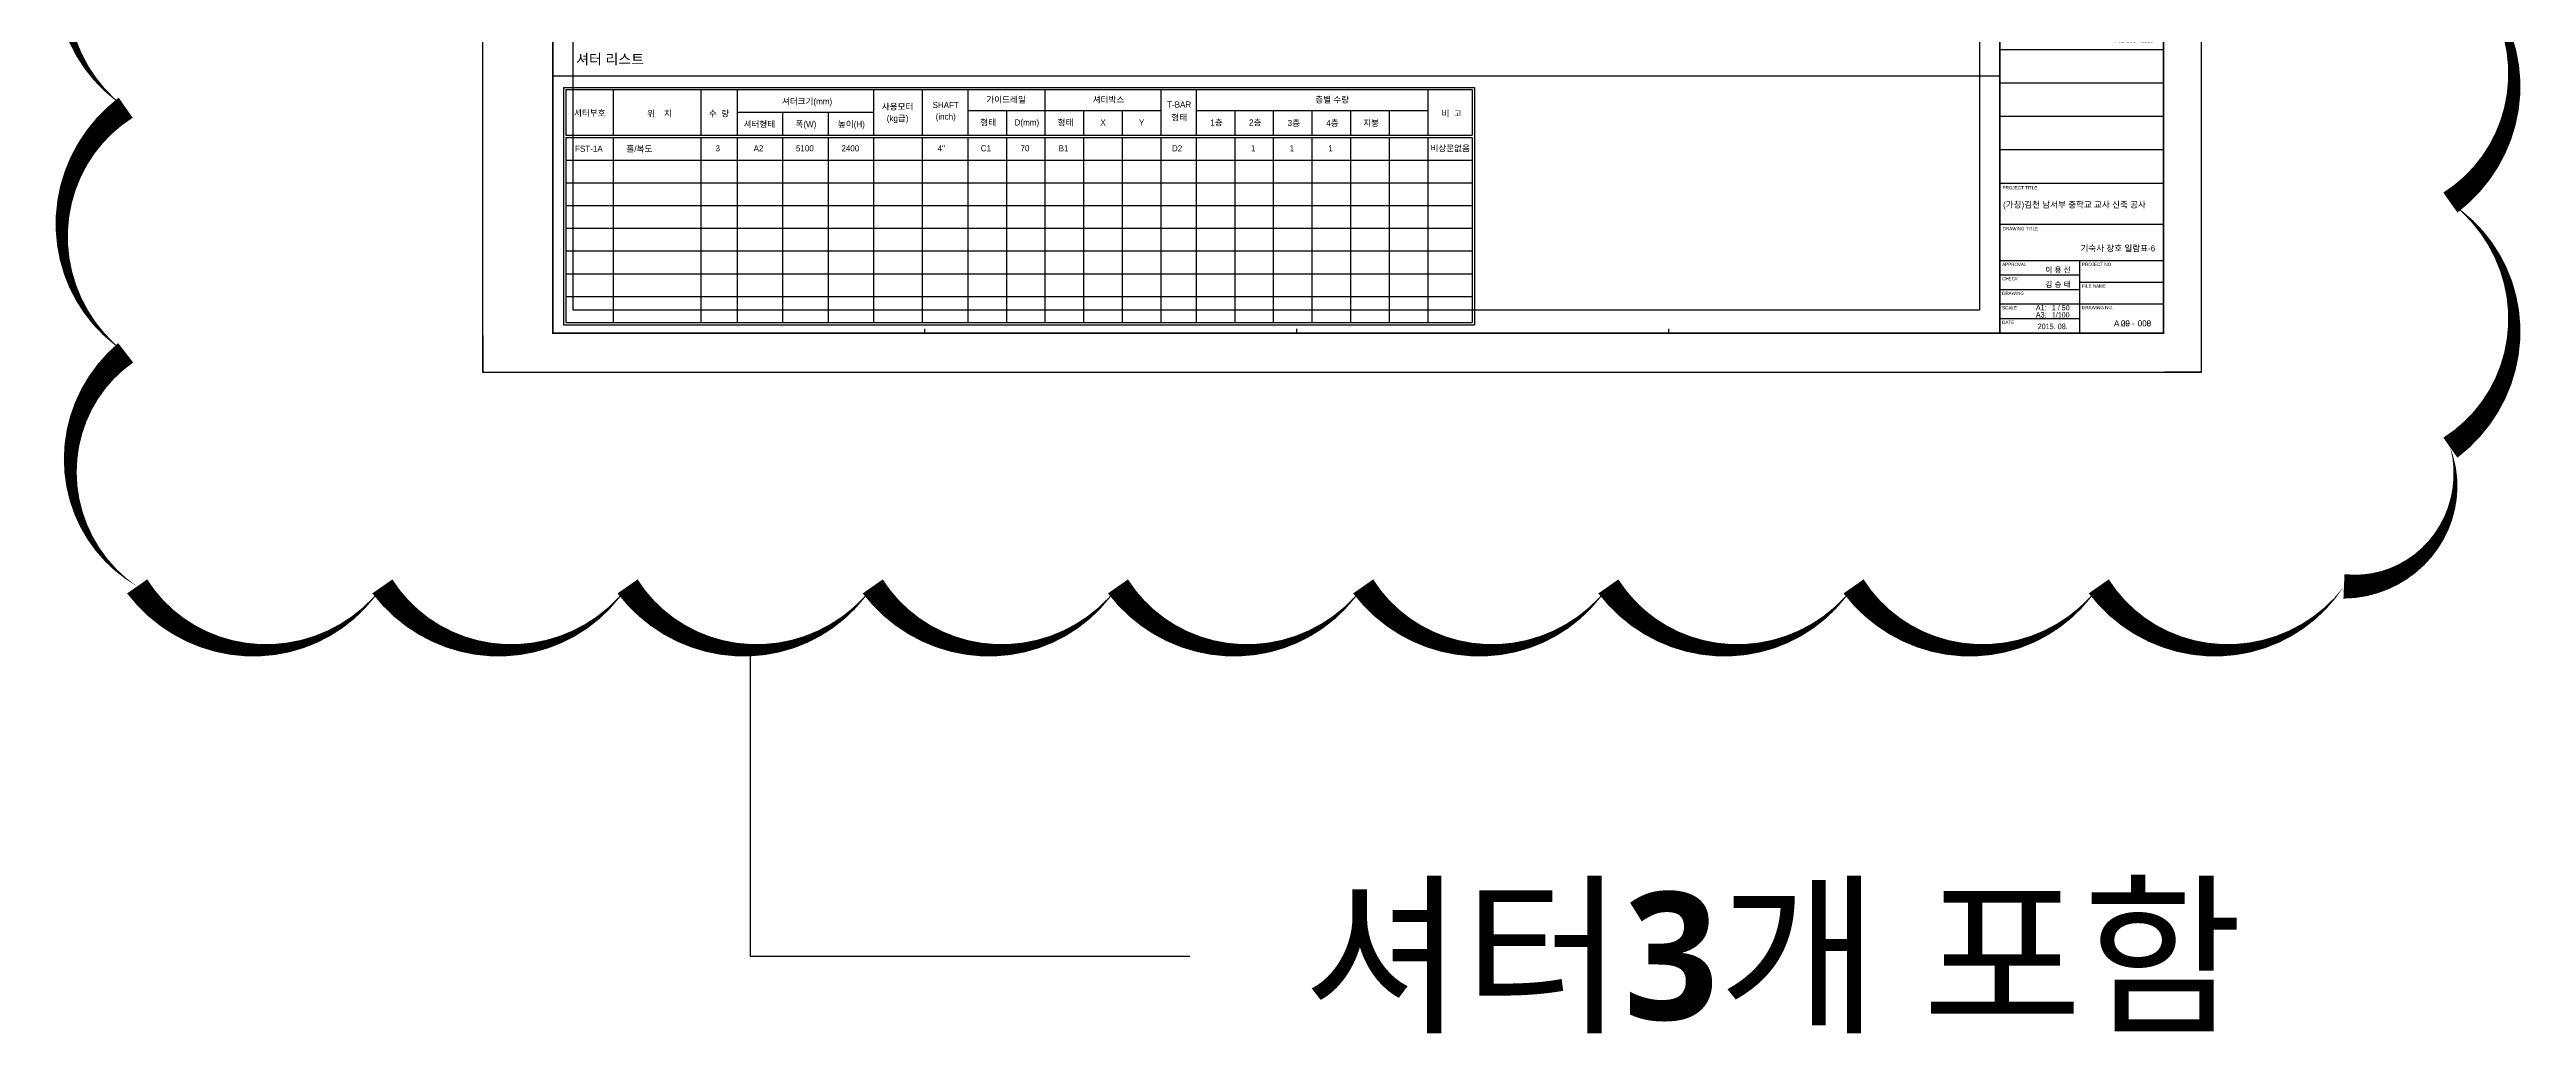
# Model space of a CAD drawing. Extents: x -25535497 to -25216507, y 8041684 to 8103002.
# Drawn here: x -25277117 to -25216507, y 8041684 to 8065773 of the extents above; entities that cross this region are included whole.
import ezdxf
from ezdxf.enums import TextEntityAlignment as Align

# ---------------------------------------------------------------- set-up
doc = ezdxf.new("R2010")
doc.units = 0
doc.header["$MEASUREMENT"] = 0
doc.layers.get('Defpoints').update_dxf_attribs({"color": 45})
for name, color, linetype in [('0_form', 8, 'Continuous'), ('ELE1', 7, 'Continuous'), ('F', 7, 'Continuous'), ('KMS_SHEET$0$form', 7, 'Continuous'), ('KMS_SHEET$0$TEXT', 7, 'Continuous'), ('SOLID', 3, 'Continuous'), ('text', 7, 'Continuous')]:
    doc.layers.add(name, color=color, linetype=linetype)
doc.layers.add('TEX', color=3, linetype='Continuous', lineweight=5)
doc.styles.add('KMS_SHEET$0$돋움', font='')
doc.styles.add('songdoh', font='')
doc.styles.get("Standard").update_dxf_attribs({"font": 'malgunbd.ttf'})
doc.styles.add('돋움', font='')
doc.styles.get('KMS_SHEET$0$돋움').set_extended_font_data('Dotum')
doc.styles.get('songdoh').set_extended_font_data('Dotum')
doc.styles.get('돋움').set_extended_font_data('Dotum')

# ---------------------------------------------------------------- blocks, each defined once
blk = doc.blocks.new('KMS_SHEET$0$김천 도면폼(XR)')
at = {"layer": 'KMS_SHEET$0$form', "true_color": 0x424242}
for points in [[(77833, 17986), (77809, 18013), (77777, 18034), (77736, 18050), (77705, 18054), (77368, 18054), (77368, 18094), (77814, 18094), (77830, 18106), (77834, 18118), (77834, 18197), (77817, 18217), (77288, 18217), (77248, 18208), (77218, 18189), (77206, 18178), (77196, 18164), (77182, 18141), (77182, 18036), (77193, 18009), (77218, 17981), (77238, 17969), (77267, 17955), (77311, 17942), (77645, 17942), (77645, 17892), (77645, 17886), (77635, 17881), (77187, 17881), (77169, 17858), (77169, 17794), (77182, 17784), (77758, 17784), (77778, 17797), (77804, 17818), (77824, 17842), (77829, 17858), (77833, 17877)], [(78538, 18196), (78524, 18217), (78374, 18217), (78355, 18191), (78355, 17906), (78345, 17897), (78066, 17897), (78066, 18198), (78052, 18217), (77902, 18217), (77889, 18201), (77889, 17874), (77896, 17850), (77903, 17835), (77924, 17811), (77944, 17793), (77968, 17784), (78446, 17784), (78490, 17798), (78517, 17817), (78528, 17834), (78538, 17862)], [(79219, 18177), (79202, 18192), (79187, 18205), (79167, 18217), (78606, 18217), (78592, 18204), (78592, 17796), (78603, 17784), (78762, 17784), (78772, 17795), (78772, 18089), (79074, 18089), (79074, 17802), (79090, 17784), (79245, 17784), (79255, 17797), (79255, 18104), (79253, 18122), (79246, 18140), (79237, 18159)]]:
    blk.add_hatch(color=49, dxfattribs=at).paths.add_polyline_path(points)
at = {"color": 55}
for p, q in [((22686, 58666), (22686, 58504)), ((40870, 58666), (40870, 58504)), ((59055, 58666), (59055, 58504)), ((22686, 3218), (22686, 3380)), ((40870, 3218), (40870, 3380)), ((59055, 3218), (59055, 3380))]:
    blk.add_line(p, q, dxfattribs=at)
at = {"color": 1}
blk.add_line((75242, 10507), (75242, 58666), dxfattribs=at)
for p, q in [((75242, 21666), (83232, 21666)), ((75242, 21066), (83232, 21066)), ((75242, 20466), (83232, 20466)), ((75242, 19866), (83232, 19866)), ((75819, 19808), (75550, 19341)), ((76089, 19341), (75819, 19808)), ((75242, 19266), (83232, 19266)), ((75550, 19341), (76089, 19341))]:
    blk.add_line(p, q)
at = {"color": 2}
blk.add_line((83232, 18666), (75242, 18666), dxfattribs=at)
at = {"color": 2, "const_width": 79.9}
blk.add_lwpolyline([(83232, 3182), (4501, 3182), (4501, 58666), (83232, 58666)], close=True, dxfattribs=at)
at = {"color": 2}
for points in [[(75242, 10507), (75242, 18666)], [(75242, 3182), (75242, 10507), (83232, 10507)], [(75242, 8509), (83232, 8509)], [(75242, 6734), (83232, 6734)]]:
    blk.add_lwpolyline(points, dxfattribs=at)
at = {"layer": 'Defpoints'}
for points in [[(1080, 58791), (1080, 60589), (2878, 60589)], [(85080, 58791), (85080, 60589), (83282, 60589)], [(1080, 3058), (1080, 1260), (2878, 1260)], [(85080, 3058), (85080, 1260), (83282, 1260)]]:
    blk.add_lwpolyline(points, dxfattribs=at)
at = {"layer": 'Defpoints', "ltscale": 2}
blk.add_lwpolyline([(5500, 57780), (74243, 57780), (74243, 4293), (5500, 4293)], close=True, dxfattribs=at)
at = {"layer": 'KMS_SHEET$0$form', "color": 1}
for p, q in [((76308, 18666), (76308, 21666)), ((77808, 18666), (77808, 21666)), ((81325, 18666), (81325, 21666)), ((82225, 18666), (82225, 21666)), ((75242, 18666), (83232, 18666)), ((83232, 18666), (75242, 18666)), ((75242, 18666), (83232, 18666)), ((75242, 18666), (83232, 18666)), ((75242, 6023), (79148, 6023)), ((75242, 5313), (79148, 5313)), ((79148, 5668), (83232, 5668)), ((75242, 4603), (79148, 4603)), ((75242, 3893), (79148, 3893)), ((79148, 4603), (83232, 4603))]:
    blk.add_line(p, q, dxfattribs=at)
for points in [[(83232, 51588), (75242, 51588)], [(83232, 17035), (75242, 17035)], [(83232, 15403), (75242, 15403)], [(83232, 13771), (75242, 13771)], [(83232, 12139), (75242, 12139)]]:
    blk.add_lwpolyline(points, dxfattribs=at)
at = {"layer": 'KMS_SHEET$0$form', "color": 2}
for points in [[(77833, 17986), (77809, 18013), (77777, 18034), (77736, 18050), (77705, 18054), (77368, 18054), (77368, 18094), (77814, 18094), (77830, 18106), (77834, 18118), (77834, 18197), (77817, 18217), (77288, 18217), (77248, 18208), (77218, 18189), (77206, 18178), (77196, 18164), (77182, 18141), (77182, 18036), (77193, 18009), (77218, 17981), (77238, 17969), (77267, 17955), (77311, 17942), (77640, 17942), (77645, 17938), (77645, 17892), (77645, 17886), (77635, 17881), (77187, 17881), (77169, 17858), (77169, 17794), (77182, 17784), (77758, 17784), (77778, 17797), (77804, 17818), (77824, 17842), (77829, 17858), (77833, 17877)], [(77903, 17835), (77896, 17850), (77889, 17874), (77889, 18201), (77902, 18217), (78052, 18217), (78066, 18198), (78066, 17897), (78345, 17897), (78355, 17906), (78355, 18191), (78374, 18217), (78524, 18217), (78538, 18196), (78538, 17862), (78528, 17834), (78517, 17817), (78490, 17798), (78446, 17784), (77968, 17784), (77944, 17793), (77924, 17811)], [(79255, 18104), (79253, 18122), (79246, 18140), (79237, 18159), (79219, 18177), (79202, 18192), (79187, 18205), (79167, 18217), (78606, 18217), (78592, 18204), (78592, 17796), (78603, 17784), (78762, 17784), (78772, 17795), (78772, 18089), (79074, 18089), (79074, 17802), (79090, 17784), (79245, 17784), (79255, 17797)]]:
    blk.add_lwpolyline(points, close=True, dxfattribs=at)
at = {"layer": 'KMS_SHEET$0$form'}
for points in [[(79435, 18160), (79435, 18177), (79509, 18177), (79509, 18144), (79551, 18152), (79551, 18165), (79538, 18207), (79534, 18209), (79494, 18217), (79439, 18217), (79404, 18206), (79392, 18172), (79390, 18156), (79396, 18137), (79410, 18121), (79365, 18091), (79340, 18068), (79335, 18044), (79336, 18018), (79347, 17983), (79352, 17978), (79393, 17968), (79477, 17968), (79502, 17973), (79515, 17981), (79538, 18002), (79576, 17968), (79645, 17968), (79573, 18034), (79625, 18082), (79595, 18111), (79541, 18063)], [(80059, 18185), (80050, 18193), (80039, 18204), (80026, 18212), (80014, 18217), (79696, 18217), (79687, 18207), (79687, 17972), (79691, 17968), (79792, 17968), (79799, 17975), (79799, 18053), (80013, 18053), (80024, 18053), (80041, 18061), (80058, 18075), (80070, 18093), (80076, 18118), (80074, 18153), (80067, 18172)], [(80473, 18165), (80470, 18173), (80464, 18183), (80459, 18191), (80450, 18201), (80439, 18208), (80423, 18217), (80141, 18217), (80132, 18212), (80117, 18200), (80107, 18188), (80100, 18177), (80099, 18172), (80099, 17978), (80107, 17968), (80192, 17968), (80201, 17975), (80201, 18041), (80204, 18046), (80362, 18046), (80371, 18037), (80371, 17977), (80377, 17968), (80466, 17968), (80473, 17977)], [(80201, 18119), (80201, 18160), (80205, 18165), (80363, 18165), (80371, 18159), (80371, 18124), (80368, 18119)], [(80201, 18119), (80201, 18160), (80205, 18165), (80363, 18165), (80371, 18159), (80371, 18124), (80368, 18119)], [(80864, 18099), (80867, 18108), (80867, 18151), (80863, 18168), (80858, 18179), (80850, 18190), (80841, 18200), (80828, 18209), (80810, 18217), (80505, 18217), (80497, 18212), (80497, 17974), (80501, 17968), (80598, 17968), (80602, 17973), (80602, 18046), (80607, 18049), (80698, 18049), (80758, 17968), (80868, 17968), (80868, 17971), (80807, 18050), (80809, 18054), (80823, 18054), (80838, 18063), (80850, 18073), (80857, 18081)], [(80864, 18099), (80867, 18108), (80867, 18151), (80863, 18168), (80858, 18179), (80850, 18190), (80841, 18200), (80828, 18209), (80810, 18217), (80505, 18217), (80497, 18212), (80497, 17974), (80501, 17968), (80598, 17968), (80602, 17973), (80602, 18046), (80607, 18049), (80698, 18049), (80758, 17968), (80868, 17968), (80868, 17971), (80807, 18050), (80809, 18054), (80823, 18054), (80838, 18063), (80850, 18073), (80857, 18081)], [(81123, 18146), (81242, 18146), (81247, 18150), (81247, 18211), (81243, 18217), (80896, 18217), (80892, 18213), (80892, 18152), (80898, 18146), (81016, 18146), (81016, 17978), (81024, 17968), (81116, 17968), (81123, 17972)], [(81123, 18146), (81242, 18146), (81247, 18150), (81247, 18211), (81243, 18217), (80896, 18217), (80892, 18213), (80892, 18152), (80898, 18146), (81016, 18146), (81016, 17978), (81024, 17968), (81116, 17968), (81123, 17972)], [(81374, 18143), (81547, 18143), (81547, 17978), (81557, 17968), (81646, 17968), (81652, 17976), (81652, 18152), (81651, 18162), (81646, 18172), (81641, 18183), (81631, 18194), (81621, 18202), (81612, 18210), (81601, 18217), (81279, 18217), (81271, 18209), (81271, 17975), (81277, 17968), (81368, 17968), (81374, 17974)], [(81374, 18143), (81547, 18143), (81547, 17978), (81557, 17968), (81646, 17968), (81652, 17976), (81652, 18152), (81651, 18162), (81646, 18172), (81641, 18183), (81631, 18194), (81621, 18202), (81612, 18210), (81601, 18217), (81279, 18217), (81271, 18209), (81271, 17975), (81277, 17968), (81368, 17968), (81374, 17974)], [(81776, 18128), (81776, 18147), (81781, 18150), (82038, 18150), (82046, 18157), (82046, 18207), (82035, 18216), (81731, 18216), (81706, 18207), (81691, 18196), (81682, 18182), (81675, 18163), (81675, 18009), (81685, 17992), (81698, 17979), (81712, 17970), (81724, 17968), (82044, 17968), (82048, 17971), (82048, 18028), (82042, 18035), (81784, 18035), (81774, 18038), (81774, 18060), (81782, 18065), (82029, 18065), (82029, 18119), (82023, 18123), (81781, 18123)], [(81776, 18128), (81776, 18147), (81781, 18150), (82038, 18150), (82046, 18157), (82046, 18207), (82035, 18216), (81731, 18216), (81706, 18207), (81691, 18196), (81682, 18182), (81675, 18163), (81675, 18009), (81685, 17992), (81698, 17979), (81712, 17970), (81724, 17968), (82044, 17968), (82048, 17971), (82048, 18028), (82042, 18035), (81784, 18035), (81774, 18038), (81774, 18060), (81782, 18065), (82029, 18065), (82029, 18119), (82023, 18123), (81781, 18123)], [(82442, 18151), (82438, 18168), (82433, 18179), (82425, 18190), (82416, 18200), (82402, 18209), (82384, 18217), (82080, 18217), (82071, 18212), (82071, 17974), (82076, 17968), (82173, 17968), (82176, 17973), (82176, 18046), (82181, 18049), (82273, 18049), (82333, 17968), (82443, 17968), (82443, 17971), (82382, 18050), (82384, 18054), (82398, 18054), (82413, 18063), (82425, 18073), (82431, 18081), (82439, 18099), (82442, 18108)], [(82442, 18151), (82438, 18168), (82433, 18179), (82425, 18190), (82416, 18200), (82402, 18209), (82384, 18217), (82080, 18217), (82071, 18212), (82071, 17974), (82076, 17968), (82173, 17968), (82176, 17973), (82176, 18046), (82181, 18049), (82273, 18049), (82333, 17968), (82443, 17968), (82443, 17971), (82382, 18050), (82384, 18054), (82398, 18054), (82413, 18063), (82425, 18073), (82431, 18081), (82439, 18099), (82442, 18108)], [(82185, 18141), (82185, 18161), (82194, 18163), (82339, 18163), (82339, 18133), (82195, 18133)], [(82185, 18141), (82185, 18161), (82194, 18163), (82339, 18163), (82339, 18133), (82195, 18133)], [(82792, 18121), (82774, 18123), (82581, 18123), (82581, 18147), (82837, 18147), (82846, 18153), (82848, 18160), (82848, 18206), (82839, 18217), (82535, 18217), (82512, 18212), (82495, 18201), (82488, 18194), (82482, 18186), (82474, 18174), (82474, 18113), (82480, 18098), (82495, 18081), (82506, 18075), (82523, 18067), (82548, 18059), (82737, 18059), (82740, 18057), (82740, 18030), (82740, 18027), (82734, 18024), (82477, 18024), (82467, 18011), (82467, 17974), (82474, 17968), (82805, 17968), (82816, 17976), (82831, 17988), (82843, 18001), (82846, 18011), (82848, 18022), (82848, 18084), (82834, 18100), (82815, 18112)], [(82792, 18121), (82774, 18123), (82581, 18123), (82581, 18147), (82837, 18147), (82846, 18153), (82848, 18160), (82848, 18206), (82839, 18217), (82535, 18217), (82512, 18212), (82495, 18201), (82488, 18194), (82482, 18186), (82474, 18174), (82474, 18113), (82480, 18098), (82495, 18081), (82506, 18075), (82523, 18067), (82548, 18059), (82737, 18059), (82740, 18057), (82740, 18030), (82740, 18027), (82734, 18024), (82477, 18024), (82467, 18011), (82467, 17974), (82474, 17968), (82805, 17968), (82816, 17976), (82831, 17988), (82843, 18001), (82846, 18011), (82848, 18022), (82848, 18084), (82834, 18100), (82815, 18112)], [(79507, 18031), (79486, 18012), (79381, 18012), (79381, 18053), (79439, 18093)], [(79954, 18145), (79954, 18116), (79801, 18116), (79801, 18145)], [(80613, 18113), (80603, 18121), (80603, 18141), (80612, 18143), (80756, 18143), (80756, 18113)], [(80613, 18113), (80603, 18121), (80603, 18141), (80612, 18143), (80756, 18143), (80756, 18113)]]:
    blk.add_lwpolyline(points, close=True, dxfattribs=at)
at = {"layer": 'KMS_SHEET$0$TEXT', "color": 1}
blk.add_line((79148, 3182), (79148, 6734), dxfattribs=at)
at = {"layer": 'KMS_SHEET$0$TEXT', "style": 'KMS_SHEET$0$돋움'}
for s, height, p in [('Gimcheon Office of Education', 299.64, (76322, 51796)), ('0', 160, (75750, 19444)), ('NO.', 159.8, (75634, 18867)), ('DATE', 159.8, (76819, 18867)), ('REVISION DESCRIPTION', 159.81, (78311, 18867)), ('BY', 159.8, (81670, 18867)), ('APP.', 159.8, (82523, 18867)), ('썬앤파트너스건축사사무소 www.asun.co.kr', 117.84, (79644, 17749)), ('T:02-2024-2525', 200, (80782, 17394)), ('PROJECT TITLE', 159.81, (75375, 10205)), ('(가칭)김천 남서부 중학교 교사 신축 공사', 299.64, (75395, 9310)), ('DRAWING TITLE', 159.81, (75375, 8208)), ('APPROVAL', 159.8, (75348, 6458)), ('PROJECT NO.', 159.81, (79255, 6458)), ('CHECK', 159.8, (75348, 5757)), ('DRAWING', 159.8, (75348, 5047)), ('FILE NAME', 159.8, (79255, 5402)), ('SCALE', 159.8, (75348, 4337)), ('DATE', 159.8, (75348, 3626)), ('DRAWING NO.', 159.81, (79255, 4349))]:
    blk.add_text(s, height=height, dxfattribs=at).set_placement(p)
at = {"layer": 'KMS_SHEET$0$TEXT', "color": 3, "style": 'KMS_SHEET$0$돋움'}
blk.add_text('경상북도 김천 교육지원청', height=400, dxfattribs=at).set_placement((79237, 52258), align=Align.CENTER)
at = {"layer": 'KMS_SHEET$0$TEXT', "style": 'KMS_SHEET$0$돋움'}
for s, height, p in [('NOTE', 299.6, (75591, 50830)), ('A1:', 269.7, (76995, 4423)), ('A3:', 269.7, (76995, 4073))]:
    blk.add_text(s, height=height, dxfattribs=at).set_placement(p, align=Align.MIDDLE_LEFT)
for s, p in [('이 용 선', (78699, 6271)), ('김 승 태', (78699, 5561)), ('2015. 08.', (78558, 3506))]:
    blk.add_text(s, height=269.7, dxfattribs=at).set_placement(p, align=Align.MIDDLE_RIGHT)
blk = doc.blocks.new('KMS_SHEET', base_point=(2746843.4, 1131951.8))
at = {"xscale": 0.0100119047570738, "yscale": 0.0100119047570738, "zscale": 0.0100119047570738}
blk.add_blockref('KMS_SHEET$0$김천 도면폼(XR)', (2746832.6, 1131939.2), dxfattribs=at)
at = {"layer": 'Defpoints', "style": 'KMS_SHEET$0$돋움'}
for s, p in [('00', (2747649.5, 1131975.8)), ('000', (2747659.9, 1131975.8))]:
    blk.add_text(s, height=3, dxfattribs=at).set_placement(p, align=Align.MIDDLE_RIGHT)
at = {"layer": 'KMS_SHEET$0$TEXT', "style": 'KMS_SHEET$0$돋움'}
blk.add_text('A', height=3, dxfattribs=at).set_placement((2747641.7, 1131975.8), align=Align.MIDDLE_LEFT)
blk.add_text('-', height=3, dxfattribs=at).set_placement((2747651.2, 1131975.8), align=Align.MIDDLE_CENTER)

msp = doc.modelspace()

# ---------------------------------------------------------------- linework, layer by layer
for p, q in [((-25264804.2, 8058831.5), (-25264804.2, 8084895.8)), ((-25229391.7, 8084895.8), (-25229391.7, 8058831.5)), ((-25229391.7, 8058831.5), (-25264804.2, 8058831.5))]:
    msp.add_line(p, q)
at = {"color": 254}
for p, q in [((-25249062.5, 8064282.3), (-25243389.3, 8064282.3)), ((-25264480.6, 8063677.7), (-25242302.6, 8063677.7)), ((-25242302.6, 8063622.1), (-25242302.6, 8059088.3))]:
    msp.add_line(p, q, dxfattribs=at)
at = {"layer": 'Defpoints', "ltscale": 4}
msp.add_lwpolyline([(-25266516.7, 8087569), (-25224466.7, 8087569), (-25224466.7, 8057869), (-25266516.7, 8057869)], close=True, dxfattribs=at)
msp.add_lwpolyline([(-25218369, 8068024.9, 0, 600, -0.5205671), (-25218369, 8062024.9, 0, 600, -0.5205671), (-25218369, 8056024.9, 0, 600, -0.5205671), (-25220972.9, 8052628.8, 0, 600, -0.5205671), (-25226972.9, 8052628.8, 0, 600, -0.5205671), (-25232972.9, 8052628.8, 0, 600, -0.5205671), (-25238972.9, 8052628.8, 0, 600, -0.5205671), (-25244972.9, 8052628.8, 0, 600, -0.5205671), (-25250972.9, 8052628.8, 0, 600, -0.5205671), (-25256972.9, 8052628.8, 0, 600, -0.5205671), (-25262972.9, 8052628.8, 0, 600, -0.5205671), (-25268972.9, 8052628.8, 0, 600, -0.5205671), (-25274972.9, 8052628.8, 0, 600, -0.5205671), (-25275253.9, 8058347.8, 0, 600, -0.5205671), (-25275253.9, 8064347.8, 0, 600, -0.5205671), (-25275253.9, 8070347.8, 0, 600, -0.5205671)], format="xyseb", dxfattribs=at)
msp.add_lwpolyline([(-25259972.9, 8051067.1), (-25259972.9, 8043577.1), (-25249217, 8043577.1)], dxfattribs=at)
at = {"layer": 'ELE1', "color": 7}
for p, q in [((-25264536.2, 8064845.8), (-25264536.2, 8059032.6)), ((-25264536.2, 8064845.8), (-25242247, 8064845.8)), ((-25264536.2, 8064845.8), (-25264536.2, 8059032.6)), ((-25264536.2, 8064845.8), (-25260710.8, 8064845.8)), ((-25264480.6, 8064790.1), (-25242302.6, 8064790.1)), ((-25264480.6, 8064790.1), (-25264480.6, 8063677.7)), ((-25263321.3, 8064790.1), (-25263321.3, 8063677.7)), ((-25261176.4, 8064790.1), (-25261176.4, 8063677.7)), ((-25260291.6, 8064790.1), (-25260291.6, 8063677.7)), ((-25256954.4, 8064790.1), (-25256954.4, 8063677.7)), ((-25255761.9, 8064790.1), (-25255761.9, 8063677.7)), ((-25254649.5, 8064790.1), (-25254649.5, 8063677.7)), ((-25252758.4, 8064790.1), (-25252758.4, 8063677.7)), ((-25249921.8, 8064790.1), (-25249921.8, 8063677.7)), ((-25249062.5, 8064790.1), (-25249062.5, 8063677.7)), ((-25243389.3, 8064790.1), (-25243389.3, 8063677.7)), ((-25242302.6, 8064790.1), (-25242302.6, 8063677.7)), ((-25242247, 8064845.8), (-25242247, 8059032.6)), ((-25260291.6, 8064240.7), (-25256954.4, 8064240.7)), ((-25254649.5, 8064282.3), (-25249921.8, 8064282.3)), ((-25264536.2, 8063733.4), (-25264536.2, 8059032.6)), ((-25264536.2, 8063733.4), (-25264536.2, 8059032.6)), ((-25264480.6, 8063622.1), (-25242302.6, 8063622.1)), ((-25264480.6, 8063622.1), (-25264480.6, 8059088.3)), ((-25263590.7, 8063622.1), (-25242302.6, 8063622.1)), ((-25263321.3, 8063622.1), (-25263321.3, 8059088.3)), ((-25261176.4, 8063622.1), (-25261176.4, 8059088.3)), ((-25260291.6, 8063622.1), (-25260291.6, 8059088.3)), ((-25259179.2, 8063622.1), (-25259179.2, 8059088.3)), ((-25258066.8, 8063622.1), (-25258066.8, 8059088.3)), ((-25256954.4, 8063622.1), (-25256954.4, 8059088.3)), ((-25255761.9, 8063622.1), (-25255761.9, 8059088.3)), ((-25254649.5, 8063622.1), (-25254649.5, 8059088.3)), ((-25253703.9, 8063622.1), (-25253703.9, 8059088.3)), ((-25252758.4, 8063622.1), (-25252758.4, 8059088.3)), ((-25251812.8, 8063622.1), (-25251812.8, 8059088.3)), ((-25250867.3, 8063622.1), (-25250867.3, 8059088.3)), ((-25249921.8, 8063622.1), (-25249921.8, 8059088.3)), ((-25249921.8, 8063622.1), (-25249921.8, 8059088.3)), ((-25249062.5, 8063622.1), (-25249062.5, 8059088.3)), ((-25248117, 8063622.1), (-25248117, 8059088.3)), ((-25247171.4, 8063622.1), (-25247171.4, 8059088.3)), ((-25246225.9, 8063622.1), (-25246225.9, 8059088.3)), ((-25245280.3, 8063622.1), (-25245280.3, 8059088.3)), ((-25244334.8, 8063622.1), (-25244334.8, 8059088.3)), ((-25243389.3, 8063622.1), (-25243389.3, 8059088.3)), ((-25264480.6, 8063065.9), (-25242302.6, 8063065.9)), ((-25264480.6, 8062509.7), (-25242302.6, 8062509.7)), ((-25264480.6, 8062509.7), (-25264480.6, 8059088.3)), ((-25263321.3, 8062509.7), (-25263321.3, 8059088.3)), ((-25261176.4, 8062509.7), (-25261176.4, 8059088.3)), ((-25260291.6, 8062509.7), (-25260291.6, 8059088.3)), ((-25259179.2, 8062509.7), (-25259179.2, 8059088.3)), ((-25258066.8, 8062509.7), (-25258066.8, 8059088.3)), ((-25256954.4, 8062509.7), (-25256954.4, 8059088.3)), ((-25255761.9, 8062509.7), (-25255761.9, 8059088.3)), ((-25254649.5, 8062509.7), (-25254649.5, 8059088.3)), ((-25253703.9, 8062509.7), (-25253703.9, 8059088.3)), ((-25252758.4, 8062509.7), (-25252758.4, 8059088.3)), ((-25251812.8, 8062509.7), (-25251812.8, 8059088.3)), ((-25250867.3, 8062509.7), (-25250867.3, 8059088.3)), ((-25249921.8, 8062509.7), (-25249921.8, 8059088.3)), ((-25249921.8, 8062509.7), (-25249921.8, 8059088.3)), ((-25249062.5, 8062509.7), (-25249062.5, 8059088.3)), ((-25264480.6, 8061953.5), (-25242302.6, 8061953.5)), ((-25264480.6, 8061397.3), (-25242302.6, 8061397.3)), ((-25264480.6, 8060841.1), (-25242302.6, 8060841.1)), ((-25264480.6, 8060284.9), (-25242302.6, 8060284.9)), ((-25264480.6, 8059728.7), (-25242302.6, 8059728.7)), ((-25264536.2, 8059032.6), (-25242247, 8059032.6)), ((-25264480.6, 8059088.3), (-25242302.6, 8059088.3)), ((-25264480.6, 8059088.3), (-25242302.6, 8059088.3)), ((-25264480.6, 8059032.6), (-25242302.6, 8059032.6)), ((-25263590.7, 8059088.3), (-25242302.6, 8059088.3))]:
    msp.add_line(p, q, dxfattribs=at)
at = {"layer": 'F'}
msp.add_line((-25264804.3, 8065129.3), (-25229391.7, 8065129.1), dxfattribs=at)
at = {"layer": 'SOLID'}
msp.add_line((-25264804.3, 8065854), (-25264804.3, 8058831.5), dxfattribs=at)
at = {"layer": 'text'}
for p, q in [((-25259179.2, 8064240.7), (-25259179.2, 8063684.5)), ((-25258066.8, 8064240.7), (-25258066.8, 8063684.5)), ((-25253703.9, 8064282.3), (-25253703.9, 8063691.3)), ((-25251812.8, 8064282.3), (-25251812.8, 8063691.3)), ((-25250867.3, 8064282.3), (-25250867.3, 8063677.7)), ((-25250867.3, 8064247.5), (-25250867.3, 8063691.3)), ((-25249921.8, 8064247.5), (-25249921.8, 8063691.3)), ((-25248117, 8064282.3), (-25248117, 8063677.7)), ((-25247171.4, 8064282.3), (-25247171.4, 8063677.7)), ((-25246225.9, 8064282.3), (-25246225.9, 8063677.7)), ((-25245280.3, 8064282.3), (-25245280.3, 8063677.7)), ((-25244334.8, 8064282.3), (-25244334.8, 8063677.7))]:
    msp.add_line(p, q, dxfattribs=at)

# ---------------------------------------------------------------- block references
at = {"layer": '0_form', "ltscale": 4, "xscale": 50, "yscale": 50, "zscale": 50}
msp.add_blockref('KMS_SHEET', (-25266516.7, 8057869), dxfattribs=at)

# ---------------------------------------------------------------- texts
at = {"layer": 'Defpoints', "ltscale": 4}
msp.add_text('셔터3개 포함', height=3125, dxfattribs=at).set_placement((-25246442.4, 8042020.7))
at = {"layer": 'TEX', "color": 2, "insert": (-25264230.1, 8065659.5), "char_height": 250, "width": 9276.871, "attachment_point": 1, "style": 'songdoh'}
msp.add_mtext('{\\fGulim|b0|i0|c129|p50;셔터 리스트}', dxfattribs=at)
at = {"layer": 'text', "style": 'songdoh'}
for s, p in [('셔터부호', (-25263896.2, 8064144.9)), ('위    치', (-25262190.4, 8064131.3)), ('수  량', (-25260735.7, 8064131.3)), ('셔터크기(mm)', (-25258582, 8064427.9)), ('사용모터', (-25256365.5, 8064298)), ('(kg급)', (-25256364.8, 8064014.6)), ('SHAFT', (-25255188, 8064339.6)), ('(inch)', (-25255187.3, 8064056.2)), ('형태', (-25254147.3, 8063911.9)), ('가이드레일', (-25253710.7, 8064469.6)), ('형태', (-25252256.3, 8063911.9)), ('셔터박스', (-25251204.5, 8064469.6)), ('T-BAR', (-25249475.2, 8064350.6)), ('형태', (-25249475.2, 8064034.7)), ('1층', (-25248560.4, 8063911.9)), ('2층', (-25247614.9, 8063911.9)), ('층별 수량', (-25245731.6, 8064469.6)), ('비  고', (-25242807.5, 8064131.3)), ('셔터형태', (-25259747.6, 8063870.3)), ('폭(W)', (-25258608.7, 8063870.3)), ('높이(H)', (-25257496.3, 8063870.3)), ('D(mm)', (-25253201.8, 8063911.9)), ('X', (-25251338.6, 8063911.9)), ('Y', (-25250393.1, 8063911.9)), ('3층', (-25246669.3, 8063898.3)), ('4층', (-25245723.8, 8063898.3)), ('지붕', (-25244778.2, 8063898.3)), ('A2', (-25259768.6, 8063279.6)), ('5100', (-25258633.7, 8063279.6)), ('2400', (-25257520.7, 8063279.6)), ('4"', (-25255296.5, 8063279.6)), ('C1', (-25254205.7, 8063279.6)), ('70', (-25253248.1, 8063279.6)), ('B1', (-25252302.5, 8063279.6)), ('D2', (-25249527.5, 8063279.6)), ('1', (-25247661.7, 8063279.6)), ('1', (-25246716.1, 8063279.6)), ('1', (-25245770.6, 8063279.6)), ('비상문없음', (-25242842.9, 8063279.6))]:
    msp.add_text(s, height=150, dxfattribs=at).set_placement(p, align=Align.CENTER)
for s, p in [('FST-1A', (-25264257.5, 8063268.5)), ('홀/복도', (-25263001.3, 8063266)), ('3', (-25260820.3, 8063279.6))]:
    msp.add_text(s, height=150, dxfattribs=at).set_placement(p)
at = {"layer": 'text', "style": '돋움'}
for s, p in [('기숙사 창호 일람표-6', (-25225591.7, 8060905.6)), ('29', (-25226213.2, 8059068.5)), ('008', (-25225691.7, 8059068.5))]:
    msp.add_text(s, height=150, dxfattribs=at).set_placement(p, align=Align.MIDDLE_RIGHT)
for s, p in [('1 / 50', (-25228119.3, 8059452.8)), ('1/100', (-25228119.3, 8059277.1))]:
    msp.add_text(s, height=125, dxfattribs=at).set_placement(p, align=Align.MIDDLE_LEFT)
msp.add_text('-', height=150, dxfattribs=at).set_placement((-25226128.3, 8059068.5), align=Align.MIDDLE_CENTER)

doc.saveas('drawing.dxf')
